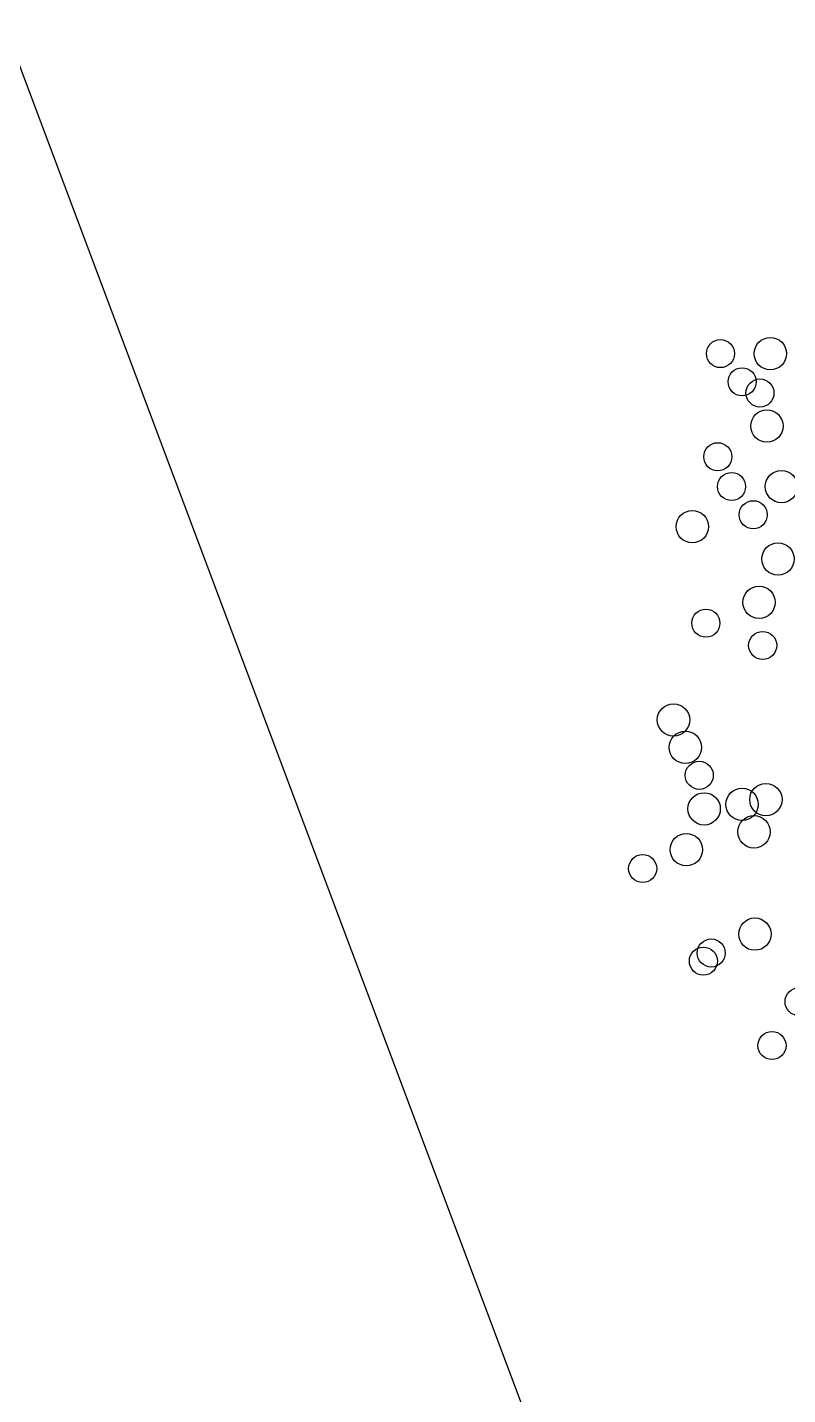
# Model space of a CAD drawing. Header units: millimetres. Extents: x 441156 to 441876, y 4514765 to 4515211.
# Drawn here: x 441429.985 to 441430.819, y 4514830.387 to 4514831.887 of the extents above; entities that cross this region are included whole.
import ezdxf

# ---------------------------------------------------------------- set-up
doc = ezdxf.new("R2010")
doc.units = ezdxf.units.MM
doc.layers.add('01_piscinas', color=254, linetype='Continuous')

msp = doc.modelspace()

# ---------------------------------------------------------------- linework, layer by layer
at = {"layer": '01_piscinas'}
msp.add_line((441430.69518641, 4514829.92970618, 0.00000015), (441427.35271451, 4514838.83373326, 0.00000132), dxfattribs=at)
at = {"layer": '01_piscinas', "elevation": 0.00000131}
msp.add_lwpolyline([(441430.69518641, 4514829.92970618, -0.0042755154), (441432.48805387, 4514830.64783043, -0.0216875721), (441441.75497962, 4514833.81222074, -0.0036590762), (441445.01167264, 4514834.67928291)], format="xyb", dxfattribs=at)
at = {"layer": '01_piscinas'}
for centre, radius in [((441430.74563384, 4514831.52914144, 0.00000053), 0.01541533), ((441430.80039833, 4514831.5291109, 0.00000053), 0.01775907), ((441430.76943006, 4514831.49819398, 0.00000053), 0.01541533), ((441430.78901383, 4514831.48586414, 0.00000053), 0.01541533), ((441430.79665119, 4514831.44964039, 0.00000053), 0.01775907), ((441430.7427427, 4514831.41594125, 0.00000053), 0.01541533), ((441430.75783425, 4514831.38324025, 0.00000053), 0.01541533), ((441430.81259874, 4514831.38320971, 0.00000053), 0.01775907), ((441430.78163046, 4514831.35229279, 0.00000053), 0.01541533), ((441430.71480827, 4514831.33925708, 0.00000053), 0.01775907), ((441430.8088516, 4514831.3037392, 0.00000053), 0.01775907), ((441430.78806822, 4514831.25615244, 0.00000053), 0.01775907), ((441430.72967202, 4514831.2333259, 0.00000053), 0.01541533), ((441430.79202797, 4514831.20886975, 0.00000053), 0.01541533), ((441430.69409816, 4514831.12712128, 0.00000053), 0.01775907), ((441430.70713415, 4514831.09698462, 0.00000053), 0.01775907), ((441430.72238141, 4514831.06630058, 0.00000053), 0.01541533), ((441430.7277495, 4514831.02951336, 0.00000053), 0.01775907), ((441430.76939169, 4514831.03443286, 0.00000053), 0.01775907), ((441430.79550569, 4514831.03969348, 0.00000053), 0.01775907), ((441430.78242768, 4514831.00429621, 0.00000053), 0.01775907), ((441430.70818867, 4514830.98472582, 0.00000053), 0.01775907), ((441430.66023807, 4514830.96400352, 0.00000053), 0.01541533), ((441430.7834822, 4514830.89203741, 0.00000053), 0.01775907), ((441430.7355316, 4514830.87131511, 0.00000053), 0.01541533), ((441430.72691376, 4514830.86243454, 0.00000053), 0.01541533), ((441430.83195452, 4514830.81786217, 0.00000053), 0.01541533), ((441430.80220728, 4514830.76974613, 0.00000053), 0.01541533)]:
    msp.add_circle(centre, radius, dxfattribs=at)

doc.saveas('drawing.dxf')
